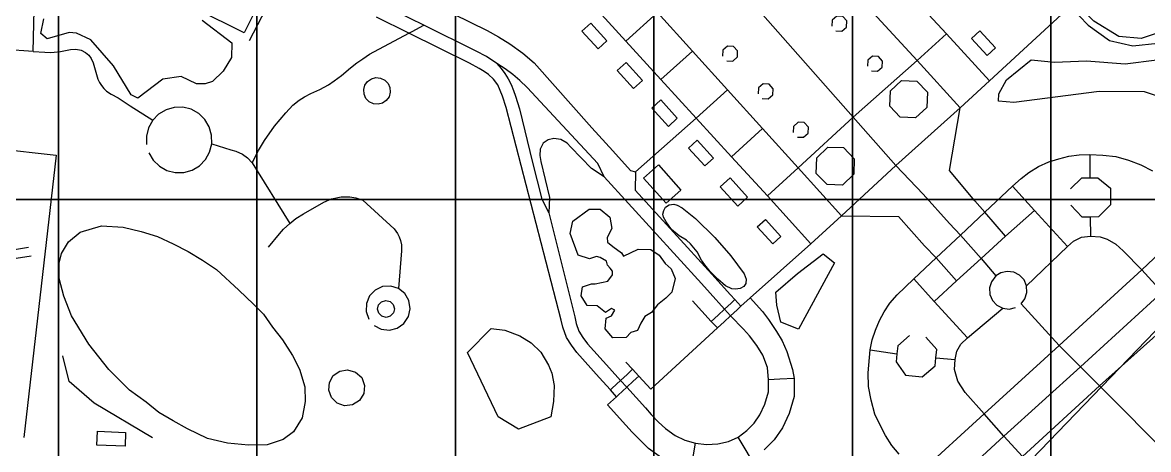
# Model space of a CAD drawing. Header units: metres. Extents: x -907 to 907, y -946 to 946.
# Drawn here: x -288 to 226, y -469 to -274 of the extents above; entities that cross this region are included whole.
import ezdxf

# ---------------------------------------------------------------- set-up
doc = ezdxf.new("R2010")
doc.units = ezdxf.units.M
for name, color, linetype in [('GREEN_ATLAS_BUILDING_OSM_LEVELS', 9, 'Continuous'), ('GREEN_ATLAS_TERRAIN_COP90', 3, 'Continuous'), ('OSM_BUILDING', 8, 'Continuous'), ('OSM_GREEN_EXISTING', 94, 'Continuous'), ('OSM_HYDROGRAPHY', 5, 'Continuous'), ('OSM_ROAD_LOCAL', 9, 'Continuous')]:
    doc.layers.add(name, color=color, linetype=linetype)

msp = doc.modelspace()

# ---------------------------------------------------------------- linework, layer by layer
at = {"layer": 'GREEN_ATLAS_BUILDING_OSM_LEVELS'}
for points, elevation in [([(-201.651, -253.508), (-190.259, -259.219), (-180.005, -264.35), (-187.195, -278.711), (-208.841, -267.868)], 17.253), ([(-21.421, -282.395), (-25.472, -286.069), (-32.844, -277.943), (-28.792, -274.269)], 12.488), ([(156.033, -285.523), (152.232, -289.03), (145.129, -281.327), (148.925, -277.82)], 12.003), ([(-5.233, -300.462), (-9.247, -304.103), (-16.713, -295.865), (-12.699, -292.225)], 12.179), ([(-131.499, -308.711), (-132.375, -306.774), (-132.537, -304.659), (-131.962, -302.622), (-130.73, -300.897), (-128.98, -299.705), (-126.929, -299.171), (-124.816, -299.383), (-122.909, -300.295), (-121.42, -301.809), (-120.551, -303.746), (-120.389, -305.861), (-120.958, -307.899), (-122.196, -309.624), (-123.94, -310.815), (-125.997, -311.349), (-128.104, -311.138), (-130.017, -310.225)], 14.833), ([(10.717, -317.773), (6.615, -321.491), (-0.988, -313.108), (3.114, -309.39)], 11.964), ([(27.241, -335.929), (23.246, -339.558), (15.856, -331.398), (19.851, -327.769)], 11.805), ([(2.095, -339.124), (12.355, -350.612), (5.596, -356.645), (-4.664, -345.157)], 11.96), ([(42.797, -353.874), (38.314, -357.937), (30.305, -349.098), (34.794, -345.035)], 11.608), ([(58.047, -371.874), (54.345, -375.225), (47.255, -367.399), (50.95, -364.048)], 11.649)]:
    msp.add_lwpolyline(points, close=True, dxfattribs=dict(at, elevation=elevation))
at = {"layer": 'GREEN_ATLAS_TERRAIN_COP90'}
for points in [[(-362.636, -354.831, 27), (-271.977, -354.831, 24), (-271.977, -236.554, 17), (-362.636, -236.554, 19)], [(-271.977, -354.831, 24), (-181.318, -354.831, 17), (-181.318, -236.554, 17), (-271.977, -236.554, 17)], [(-181.318, -354.831, 17), (-90.659, -354.831, 13), (-90.659, -236.554, 14), (-181.318, -236.554, 17)], [(-90.659, -354.831, 13), (0, -354.831, 12), (0, -236.554, 12), (-90.659, -236.554, 14)], [(0, -354.831, 12), (90.659, -354.831, 11), (90.659, -236.554, 12), (0, -236.554, 12)], [(90.659, -354.831, 11), (181.318, -354.831, 11), (181.318, -236.554, 13), (90.659, -236.554, 12)], [(181.318, -354.831, 11), (271.977, -354.831, 12), (271.977, -236.554, 13), (181.318, -236.554, 13)], [(-362.636, -473.108, 26), (-271.977, -473.108, 25), (-271.977, -354.831, 24), (-362.636, -354.831, 27)], [(-271.977, -473.108, 25), (-181.318, -473.108, 19), (-181.318, -354.831, 17), (-271.977, -354.831, 24)], [(-181.318, -473.108, 19), (-90.659, -473.108, 20), (-90.659, -354.831, 13), (-181.318, -354.831, 17)], [(-90.659, -473.108, 20), (0, -473.108, 15), (0, -354.831, 12), (-90.659, -354.831, 13)], [(0, -473.108, 15), (90.659, -473.108, 12), (90.659, -354.831, 11), (0, -354.831, 12)], [(90.659, -473.108, 12), (181.318, -473.108, 10), (181.318, -354.831, 11), (90.659, -354.831, 11)], [(181.318, -473.108, 10), (271.977, -473.108, 10), (271.977, -354.831, 12), (181.318, -354.831, 11)]]:
    msp.add_3dface(points, dxfattribs=at)
at = {"layer": 'OSM_BUILDING'}
for points, elevation in [([(12.93, -358.76), (18.97, -363.581), (27.854, -372.297), (35.232, -380.646), (41.228, -388.95), (42.235, -391.299), (41.984, -393.269), (41.103, -394.728), (39.427, -395.652), (37.289, -395.908), (35.57, -395.696), (32.675, -394.316), (29.198, -391.255), (25.716, -387.77), (23.327, -384.798), (21.733, -382.616), (19.72, -378.753), (16.788, -375.236), (14.862, -373.555), (11.592, -371.584), (8.066, -368.568), (5.552, -365.128), (4.377, -362.991), (4.083, -361.566), (4.502, -359.929), (5.34, -358.426), (7.021, -357.369), (9.116, -357.08), (10.666, -357.458)], 12.195), ([(-248.918, -432.632), (-258.147, -421.055), (-266.025, -408.142), (-269.545, -399.08), (-271.558, -391.032), (-271.558, -383.985), (-270.551, -379.633), (-267.369, -374.267), (-262.004, -369.904), (-252.276, -366.887), (-242.378, -367.555), (-234.163, -369.57), (-226.785, -371.751), (-219.576, -375.102), (-212.698, -378.62), (-206.158, -382.65), (-199.787, -386.846), (-189.552, -396.398), (-182.843, -402.776), (-178.317, -407.307), (-174.128, -413.34), (-169.601, -419.04), (-165.068, -426.253), (-161.886, -432.465), (-159.366, -440.513), (-159.203, -447.215), (-160.629, -454.762), (-164.568, -461.141), (-169.263, -464.659), (-176.641, -467.008), (-185.194, -467.175), (-194.754, -466.34), (-203.808, -464.158), (-213.03, -459.794), (-219.576, -456.109), (-226.116, -452.247), (-231.818, -447.56), (-239.527, -442.016)], 20.509), ([(-124.215, -408.309), (-125.66, -406.928), (-126.222, -405.003), (-125.747, -403.066), (-124.365, -401.618), (-122.446, -401.062), (-120.508, -401.541), (-119.063, -402.921), (-118.507, -404.836), (-118.982, -406.784), (-120.364, -408.22), (-122.277, -408.776)], 16.623), ([(-68.069, -414.654), (-61.279, -417.248), (-55.996, -420.431), (-51.551, -424.717), (-48.112, -430.584), (-46.605, -434.358), (-45.511, -439.979), (-45.848, -447.271), (-47.024, -454.317), (-61.867, -459.939), (-71.089, -454.228), (-85.176, -424.795), (-74.359, -413.808)], 16.708), ([(-132.468, -443.642), (-134.469, -446.859), (-137.689, -448.84), (-141.284, -449.219), (-144.692, -448.016), (-147.268, -445.489), (-148.524, -442.105), (-148.218, -438.499), (-146.411, -435.371), (-143.441, -433.311), (-139.877, -432.71), (-136.245, -433.768), (-133.456, -436.339), (-132.106, -439.868)], 18.295), ([(-254.352, -467.152), (-254.12, -460.885), (-241.253, -461.364), (-241.484, -467.631)], 23.305)]:
    msp.add_lwpolyline(points, close=True, dxfattribs=dict(at, elevation=elevation))
at = {"layer": 'OSM_GREEN_EXISTING'}
for points in [[(117.582, -179.247), (118.876, -176.297), (121.427, -175.317), (125.022, -175.84), (201.219, -202.824), (228.511, -228.405), (235.763, -235.363), (241.941, -242.754), (244.948, -250.124), (245.348, -258.528), (241.459, -269.627), (233.087, -277.798), (222.502, -281.371), (212.373, -280.414), (200.988, -273.334), (192.453, -264.718), (118.432, -182.898)], [(215.262, -292.804), (229.686, -291.123), (232.7, -293.305), (240.922, -304.882), (255.008, -317.461), (248.299, -317.795), (241.759, -316.114), (234.213, -309.079), (224.153, -305.717), (203.357, -305.55), (164.449, -310.581), (157.403, -309.913), (157.572, -306.563), (161.092, -300.184), (172.327, -291.123), (183.062, -292.136), (197.655, -291.468)], [(107.74, -312.184), (108.028, -305.182), (113.18, -300.44), (120.17, -300.73), (124.916, -305.884), (124.622, -312.875), (119.476, -317.617), (112.48, -317.327)], [(74.209, -342.975), (74.378, -335.895), (79.505, -331.009), (86.582, -331.187), (91.466, -336.307), (91.297, -343.387), (86.17, -348.274), (79.092, -348.107)], [(-25.891, -403.5), (-30.418, -403.333), (-33.269, -398.88), (-32.6, -394.861), (-28.492, -393.436), (-26.816, -393.436), (-21.027, -392.179), (-18.851, -389.407), (-18.932, -387.737), (-19.939, -386.223), (-21.114, -384.965), (-21.702, -383.039), (-24.553, -381.358), (-26.229, -380.935), (-29.33, -382.026), (-34.613, -380.356), (-38.221, -370.371), (-37.045, -364.749), (-29.58, -359.384), (-24.465, -359.306), (-20.108, -362.913), (-19.27, -368.189), (-21.283, -372.297), (-21.195, -374.479), (-18.682, -376.416), (-14.743, -379.343), (-13.899, -380.768), (-7.196, -377.674), (-1.407, -377.752), (2.451, -380.356), (5.214, -384.13), (7.897, -386.646), (9.741, -391.088), (8.234, -397.288), (5.471, -400.06), (1.694, -402.999), (-1.075, -406.517), (-4.177, -408.442), (-5.933, -411.381), (-7.447, -414.732), (-10.548, -415.745), (-12.642, -417.916), (-18.682, -418.094), (-22.29, -414.064), (-21.783, -409.11), (-19.351, -408.03), (-17.844, -405.426), (-19.351, -404.758), (-22.033, -406.517)], [(56.221, -403.266), (55.721, -397.221), (65.612, -388.672), (77.354, -379.778), (82.55, -383.807), (66.119, -414.164), (58.066, -410.98)]]:
    msp.add_lwpolyline(points, close=True, dxfattribs=at)
for points in [[(-206.34, -272.844), (-192.753, -283.241), (-192.922, -289.954), (-196.78, -296.154), (-201.644, -301.019), (-204.996, -302.032), (-208.853, -302.032), (-215.9, -298.67), (-224.284, -299.85), (-235.688, -308.566), (-238.702, -307.064), (-246.755, -293.817), (-257.153, -281.905), (-263.693, -278.889), (-267.044, -278.555), (-277.11, -281.405), (-279.961, -279.056), (-278.617, -272.343)], [(-307.378, -452.859), (-297.311, -378.72), (-285.657, -376.705)], [(-302.657, -450.555), (-293.21, -382.048), (-284.457, -380.679)]]:
    msp.add_lwpolyline(points, dxfattribs=at)
at = {"layer": 'OSM_HYDROGRAPHY'}
for points in [[(-121.314, -779.025), (671.57, 44.784), (870.132, 74.306), (906.59, 67.816)], [(83.131, -277.764), (85.913, -277.92), (87.995, -276.072), (88.158, -273.289), (86.301, -271.208), (83.519, -271.052), (81.443, -272.9), (81.287, -275.683)], [(33.312, -291.49), (36.101, -291.601), (38.139, -289.709), (38.246, -286.926), (36.357, -284.878), (33.569, -284.766), (31.531, -286.659), (31.424, -289.442)], [(99.437, -296.076), (102.213, -296.255), (104.314, -294.429), (104.502, -291.646), (102.67, -289.553), (99.887, -289.364), (97.787, -291.201), (97.599, -293.973)], [(49.412, -308.678), (52.188, -308.867), (54.295, -307.053), (54.489, -304.27), (52.657, -302.166), (49.881, -301.965), (47.78, -303.802), (47.587, -306.574)], [(65.562, -326.333), (68.344, -326.467), (70.414, -324.597), (70.558, -321.825), (68.694, -319.754), (65.912, -319.609), (63.836, -321.48), (63.699, -324.263)]]:
    msp.add_lwpolyline(points, dxfattribs=at)
at = {"layer": 'OSM_ROAD_LOCAL'}
for points in [[(153.264, -300.696), (133.625, -279.178), (117.256, -261.289), (101.069, -243.667), (85.051, -225.956), (69.076, -208.457), (69.045, -208.423), (53.214, -191.08), (36.632, -173.046), (19.02, -153.265), (12.93, -146.552), (7.19, -140.218), (-14.643, -116.518), (-35.088, -93.631), (-55.252, -71.4), (-60.923, -65.144), (-74.853, -49.782), (-90.209, -32.85), (-95.136, -27.418), (-104.058, -17.577), (-134.507, 15.974)], [(135.026, -341.706), (139.877, -312.919), (120.189, -291.357), (103.82, -273.456), (87.639, -255.834), (71.614, -238.135), (55.608, -220.591), (39.777, -203.247), (23.184, -185.225), (-0.656, -158.953), (-27.679, -129.353), (-48.875, -106.132), (-55.74, -98.618), (-74.772, -77.757), (-104.152, -45.574), (-118.044, -30.346), (-128.967, -18.379)], [(71.758, -375.102), (51.832, -353.284), (35.482, -335.372), (19.351, -317.706), (3.251, -300.073), (-12.755, -282.529), (-28.592, -265.196), (-45.098, -247.107), (-62.686, -227.849), (-68.801, -221.158), (-74.559, -214.847), (-103.651, -182.976), (-117.2, -168.137), (-135.638, -147.955), (-142.985, -139.906), (-172.071, -108.047), (-175.616, -104.173), (-186.214, -92.562), (-216.888, -58.966)], [(190.146, -266.733), (198.406, -275.271), (208.178, -282.173), (218.819, -284.655), (230.136, -283.397), (239.496, -277.976), (247.218, -269.504), (250.719, -260.165), (250.8, -254.087), (249.919, -248.242), (247.111, -240.929), (242.935, -234.773), (232.575, -224.253), (215.493, -207.566), (201.751, -197.57), (124.966, -169.818)], [(122.99, -352.504), (110.523, -339.413), (90.99, -317.249), (-27.16, -183.154)], [(-54.12, -207.756), (-30.505, -233.86), (-14.068, -252.038), (1.688, -269.449), (17.613, -287.06), (33.631, -304.759), (49.681, -322.504), (65.95, -340.493), (85.72, -362.356), (111.704, -362.612)], [(-71.796, -292.67), (-76.516, -289.598), (-81.168, -287.071), (-105.133, -275.26), (-111.292, -272.221), (-129.061, -263.349), (-159.347, -247.619), (-206.552, -223.262), (-214.956, -220.012), (-222.733, -218.253), (-230.655, -217.886), (-238.889, -218.353), (-269.395, -220.513), (-272.877, -220.758), (-276.616, -221.025), (-295.079, -222.427)], [(-283.569, -287.227), (-282.718, -255.478), (-282.131, -233.548), (-282.074, -227.826)], [(-184.707, -282.239), (-175.309, -264.094), (-189.09, -256.959), (-203.282, -249.601)], [(-102.945, -264.473), (-99.362, -266.232), (-76.21, -277.642), (-70.895, -280.458), (-65.718, -283.742), (-59.772, -287.984), (-54.72, -292.481), (-28.336, -322.103), (-18.713, -332.689), (-10.629, -341.584), (-8.422, -342.207), (-8.559, -350.578)], [(190.146, -266.733), (153.264, -300.696), (139.877, -312.919), (110.523, -339.413), (85.72, -362.356), (71.758, -375.102), (44.048, -399.86), (39.734, -403.711)], [(-60.573, -339.413), (-67.444, -312.908), (-69.12, -307.62), (-70.158, -305.116), (-71.32, -302.533), (-73.24, -299.928), (-75.466, -297.824), (-77.535, -296.344), (-79.717, -295.008), (-84.182, -292.614), (-111.961, -278.922), (-126.704, -271.508)], [(-12.755, -282.529), (1.688, -269.449)], [(-183.4, -338.088), (-180.555, -332.534), (-177.873, -328.003), (-173.309, -321.435), (-168.138, -315.235), (-164.856, -311.806), (-162.042, -309.524), (-159.522, -307.921), (-156.727, -306.474), (-152.507, -304.626), (-148.574, -302.422), (-146.005, -300.707), (-142.735, -298.147), (-138.508, -294.64), (-135.638, -292.459), (-132.987, -290.588), (-129.83, -288.529), (-111.961, -278.922), (-110.329, -278.043), (-105.133, -275.26)], [(51.832, -353.284), (65.95, -340.493), (90.99, -317.249), (120.189, -291.357), (133.625, -279.178)], [(-283.569, -287.227), (-296.424, -286.381), (-310.16, -285.479)], [(-283.569, -287.227), (-278.117, -287.583), (-275.766, -287.661), (-273.959, -287.594), (-271.07, -287.271), (-266.494, -286.392), (-263.943, -286.202), (-261.611, -286.648), (-259.61, -287.627), (-258.072, -288.952), (-256.984, -290.41), (-256.115, -292.492), (-254.502, -297.746), (-253.901, -299.872), (-253.239, -301.353), (-252.363, -302.778), (-251.175, -304.225), (-250, -305.316), (-247.855, -306.741), (-244.735, -308.477), (-242.397, -309.913), (-239.165, -312.151), (-228.905, -318.685)], [(3.251, -300.073), (17.613, -287.06)], [(-22.702, -344.478), (-25.622, -338.489), (-57.84, -303.624), (-61.235, -300.474), (-64.424, -297.791), (-67.857, -295.152), (-71.796, -292.67)], [(-71.796, -292.67), (-69.726, -294.986), (-68.113, -297.29), (-66.562, -299.783), (-65.174, -302.266), (-64.087, -305.004), (-63.161, -307.609), (-61.36, -313.52), (-55.364, -337.966), (-51.132, -354.697), (-47.93, -361.043)], [(51.651, -543.562), (85.62, -511.302), (111.317, -489.116), (119.201, -481.824), (120.564, -480.666), (150.894, -452.837), (185.188, -421.623), (222.846, -387.058), (250.225, -361.198), (267.506, -344.868), (287.864, -326.289), (322.752, -294.451)], [(19.351, -317.706), (33.631, -304.759)], [(63.305, -550.475), (95.423, -522.278), (120.576, -499.279), (128.379, -492.143), (159.841, -463.111), (194.886, -431.352), (232.118, -397.21), (259.947, -370.75), (269.276, -361.877), (277.154, -354.686), (297.224, -336.363), (332.024, -304.604)], [(-230.643, -333.602), (-228.636, -336.964), (-225.822, -339.691), (-222.396, -341.606), (-218.594, -342.563), (-214.674, -342.508), (-210.904, -341.439), (-207.534, -339.435), (-204.808, -336.619), (-202.895, -333.19), (-201.932, -329.394), (-201.988, -325.476), (-203.057, -321.691), (-205.064, -318.329), (-207.884, -315.591), (-211.304, -313.676), (-215.112, -312.719), (-219.032, -312.774), (-222.808, -313.854), (-226.178, -315.869), (-228.905, -318.685), (-230.818, -322.103), (-231.774, -325.91), (-231.712, -329.829)], [(19.351, -317.706), (-8.422, -342.207)], [(72.59, -560.204), (104.433, -531.628), (129.255, -508.808), (136.476, -501.928), (159.547, -480.099), (168.426, -472.418), (203.526, -440.035), (240.803, -406.728), (244.567, -403.567), (269.188, -379.855), (278.223, -371.15), (285.857, -364.182), (305.99, -345.814), (340.721, -314.11)], [(35.482, -335.372), (49.681, -322.504)], [(-317.169, -460.339), (-339.834, -457.723), (-326.203, -339.536), (-324.953, -328.693), (-300.344, -331.532), (-272.921, -334.693), (-287.802, -463.735)], [(-22.702, -344.478), (-28.498, -340.76), (-37.852, -330.986), (-39.659, -329.205), (-42.428, -327.513), (-45.686, -326.968), (-48.349, -327.602), (-50.606, -329.216), (-51.869, -331.899), (-52.057, -334.715), (-51.607, -337.465), (-47.605, -353.974), (-47.93, -361.043)], [(-201.932, -329.394), (-193.147, -332.222), (-190.934, -332.812), (-187.914, -334.192), (-185.645, -335.795), (-183.4, -338.088), (-166.269, -365.807)], [(-17.056, -445.044), (-19.876, -441.916), (-24.953, -436.272), (-35.182, -424.918), (-37.67, -421.534), (-39.971, -417.916), (-41.591, -413.251), (-42.278, -410.034), (-60.573, -339.413)], [(111.979, -471.26), (108.728, -467.375), (105.827, -462.822), (103.32, -458.124), (100.932, -453.026), (99.281, -446.681), (98.099, -440.458), (97.843, -434.168), (98.831, -423.582), (99.737, -419.029), (101.263, -414.609), (103.045, -410.257), (105.221, -406.272), (107.822, -402.253), (111.204, -398.513), (114.806, -394.906), (118.763, -391.199), (128.936, -381.637), (139.996, -371.251), (151.169, -360.753), (163.843, -348.842), (167.8, -345.291), (171.327, -342.552), (175.622, -339.858), (180.399, -337.743), (184.901, -336.263), (189.59, -335.083), (194.329, -334.504), (199.068, -334.304), (205.021, -334.571), (211.004, -335.294), (216.856, -336.864), (222.458, -338.979), (227.735, -341.784)], [(199.068, -334.304), (199.168, -345.012)], [(25.697, -397.733), (21.733, -393.37), (-22.702, -344.478)], [(146.536, -355.499), (135.026, -341.706)], [(163.843, -348.842), (173.921, -359.885), (188.977, -376.349)], [(190.315, -349.988), (195.492, -345.046), (199.168, -345.012), (202.82, -344.979), (208.553, -349.755), (208.628, -357.38), (203.064, -362.89), (199.343, -362.924), (195.592, -362.957), (190.39, -357.503)], [(-175.985, -376.761), (-171.002, -370.616), (-169.088, -368.468), (-166.269, -365.807), (-163.48, -363.647), (-159.997, -361.454), (-150.756, -356.089), (-147.299, -354.642), (-142.778, -353.729), (-138.789, -353.74), (-136.145, -354.152), (-132.85, -355.176), (-118.657, -368.334), (-117.088, -370.505), (-116.362, -371.93), (-115.75, -373.633), (-115.324, -375.681), (-115.243, -378.353), (-116.662, -395.607)], [(-8.559, -350.578), (26.441, -389.084), (35.001, -398.502), (36.983, -400.683), (39.734, -403.711)], [(134.969, -365.874), (122.99, -352.504)], [(128.098, -401.585), (138.246, -392.045), (149.494, -381.815), (160.641, -371.674), (173.921, -359.885)], [(160.641, -371.674), (151.169, -360.753), (146.536, -355.499)], [(-47.93, -361.043), (-36.076, -408.598), (-35.451, -411.548), (-34.207, -415.122), (-32.412, -417.938), (-30.243, -420.888), (-20.22, -432.02), (-15.199, -437.597), (-12.38, -440.725), (-3.845, -450.198), (-1.225, -453.204), (2.176, -456.644), (5.258, -459.594), (9.672, -462.822), (14.074, -464.937), (19.07, -466.351), (24.09, -466.852), (29.242, -466.64), (34.119, -465.494), (38.564, -463.512), (42.535, -460.484), (45.78, -457.145), (48.474, -453.271), (50.681, -448.517), (52.313, -442.851), (52.37, -437.397), (51.882, -431.664), (49.819, -426.064), (47.099, -421.723), (43.623, -417.27), (40.947, -414.231), (35.063, -408.03), (32.312, -405.003)], [(111.704, -362.612), (123.646, -376.015)], [(199.343, -362.924), (199.431, -371.618)], [(134.969, -365.874), (139.996, -371.251), (149.494, -381.815), (156.265, -389.83)], [(170.233, -394.438), (188.977, -376.349), (191.641, -373.956), (195.292, -372.074), (199.431, -371.618), (203.895, -371.974), (207.071, -372.998), (211.01, -375.269), (214.424, -378.319), (222.846, -387.058), (232.118, -397.21), (240.803, -406.728)], [(123.646, -376.015), (128.936, -381.637), (138.246, -392.045)], [(167.719, -402.665), (169.514, -400.271), (170.389, -397.422), (170.233, -394.438), (169.063, -391.689), (167.025, -389.496), (164.362, -388.149), (161.398, -387.781), (158.484, -388.46), (156.265, -389.83), (154.183, -392.468), (153.314, -395.329), (153.47, -398.312), (154.639, -401.062), (156.677, -403.244), (159.341, -404.602), (162.305, -404.969), (165.212, -404.29)], [(-127.76, -412.439), (-124.478, -414.186), (-120.789, -414.632), (-117.181, -413.719), (-114.149, -411.57), (-112.104, -408.465), (-111.317, -404.824), (-111.892, -401.151), (-113.761, -397.934), (-116.662, -395.607), (-120.208, -394.483), (-123.921, -394.728), (-127.298, -396.286), (-129.88, -398.958), (-131.324, -402.387), (-131.43, -406.105), (-130.186, -409.611)], [(118.763, -391.199), (128.098, -401.585), (143.254, -418.172)], [(32.312, -405.003), (25.697, -397.733)], [(36.983, -400.683), (35.269, -402.275), (32.312, -405.003), (29.342, -407.741), (26.247, -410.602)], [(44.048, -399.86), (49.612, -406.094), (52.357, -409.767), (56.09, -415.233), (58.528, -419.508), (60.723, -424.417), (63.38, -432.588), (64.149, -436.729), (64.087, -444.911), (61.848, -452.692), (58.816, -459.215), (54.977, -464.725), (50.444, -469.401)], [(-12.755, -429.259), (-9.722, -432.543), (-6.871, -435.627), (-1.319, -441.638), (29.023, -413.608), (26.247, -410.602), (17.588, -401.229)], [(29.023, -413.608), (32.093, -410.769), (35.063, -408.03), (38.064, -405.37), (39.734, -403.711)], [(168.426, -472.418), (159.841, -463.111), (150.894, -452.837), (142.191, -443.152), (138.821, -437.886), (137.383, -432.643), (137.545, -428.09), (138.314, -424.194), (140.221, -421.01), (143.254, -418.172), (159.341, -404.602)], [(167.719, -402.665), (185.188, -421.623), (194.886, -431.352), (203.526, -440.035), (209.01, -445.534), (231.024, -467.631)], [(116.762, -417.103), (111.385, -421.823), (111.023, -425.485), (110.666, -429.114), (114.931, -435.248), (122.508, -435.994), (128.486, -430.94), (128.848, -427.244), (129.217, -423.504), (124.24, -417.838)], [(-229.005, -463.902), (-255.564, -448.061), (-267.063, -438.098), (-270.001, -426.343)], [(98.831, -423.582), (111.023, -425.485)], [(128.848, -427.244), (137.545, -428.09)], [(-9.722, -432.543), (-12.23, -434.858), (-15.199, -437.597), (-19.082, -441.181), (-19.876, -441.916)], [(-17.056, -445.044), (-16.262, -444.309), (-12.38, -440.725), (-9.416, -437.987), (-6.871, -435.627)], [(64.149, -436.729), (57.609, -437.096), (52.37, -437.397)], [(3.545, -473.063), (-2.382, -468.733), (-6.159, -465.115), (-9.941, -461.286), (-12.736, -458.08), (-21.152, -448.74), (-17.056, -445.044)], [(16.85, -478.073), (18.082, -471.56), (19.07, -466.351)], [(44.667, -473.809), (41.284, -468.087), (38.564, -463.512)]]:
    msp.add_lwpolyline(points, dxfattribs=at)

doc.saveas('drawing.dxf')
